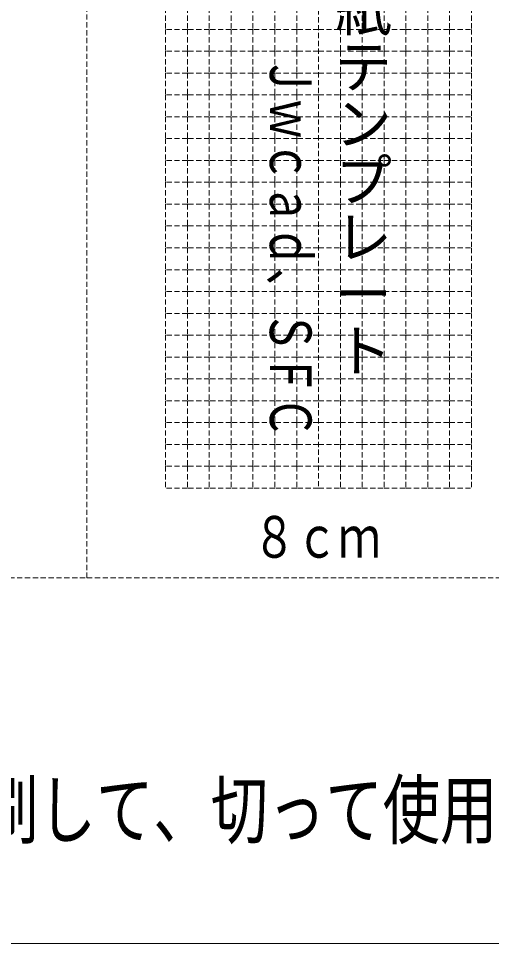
# Model space of a CAD drawing. Units: millimetres on the paper. Extents: x -148 to 311, y -210 to 210.
# Drawn here: x -23.1 to 85.2, y -210 to 1.8 of the extents above; entities that cross this region are included whole.
import ezdxf
from ezdxf.enums import TextEntityAlignment as Align

# ---------------------------------------------------------------- set-up
doc = ezdxf.new("R2010")
doc.units = ezdxf.units.MM
doc.linetypes.add('DASHED1', pattern=[1.8, 1.2, -0.6])
doc.layers.add('0-0', color=3, linetype='DASHED1', lineweight=9)
doc.styles.add('@ＭＳ ゴシック', font='')
doc.styles.add('ＭＳ ゴシック', font='')
doc.styles.get('@ＭＳ ゴシック').set_extended_font_data('@MS Gothic')
doc.styles.get('ＭＳ ゴシック').set_extended_font_data('MS Gothic')

msp = doc.modelspace()

# ---------------------------------------------------------------- linework, layer by layer
at = {"layer": '0-0'}
for p, q in [((-7.434, -126.299), (-7.434, 176.701)), ((45.566, 99.261), (45.566, -105.739)), ((35.566, 4.261), (35.566, -0.739)), ((40.566, 4.261), (40.566, -0.739)), ((50.566, 4.261), (50.566, -0.739)), ((55.566, 4.261), (55.566, -0.739)), ((35.566, -0.739), (35.566, -5.739)), ((40.566, -0.739), (40.566, -5.739)), ((50.566, -0.739), (50.566, -5.739)), ((55.566, -0.739), (55.566, -5.739)), ((35.566, -5.739), (35.566, -10.739)), ((40.566, -5.739), (40.566, -10.739)), ((50.566, -5.739), (50.566, -10.739)), ((55.566, -5.739), (55.566, -10.739)), ((35.566, -10.739), (35.566, -15.739)), ((40.566, -10.739), (40.566, -15.739)), ((50.566, -10.739), (50.566, -15.739)), ((55.566, -10.739), (55.566, -15.739)), ((35.566, -15.739), (35.566, -20.739)), ((40.566, -15.739), (40.566, -20.739)), ((50.566, -15.739), (50.566, -20.739)), ((55.566, -15.739), (55.566, -20.739)), ((35.566, -20.739), (35.566, -25.739)), ((40.566, -20.739), (40.566, -25.739)), ((50.566, -20.739), (50.566, -25.739)), ((55.566, -20.739), (55.566, -25.739)), ((35.566, -25.739), (35.566, -30.739)), ((40.566, -25.739), (40.566, -30.739)), ((50.566, -25.739), (50.566, -30.739)), ((55.566, -25.739), (55.566, -30.739)), ((35.566, -30.739), (35.566, -35.739)), ((40.566, -30.739), (40.566, -35.739)), ((50.566, -30.739), (50.566, -35.739)), ((55.566, -30.739), (55.566, -35.739)), ((35.566, -35.739), (35.566, -40.739)), ((40.566, -35.739), (40.566, -40.739)), ((50.566, -35.739), (50.566, -40.739)), ((55.566, -35.739), (55.566, -40.739)), ((35.566, -40.739), (35.566, -45.739)), ((40.566, -40.739), (40.566, -45.739)), ((50.566, -40.739), (50.566, -45.739)), ((55.566, -40.739), (55.566, -45.739)), ((35.566, -45.739), (35.566, -50.739)), ((40.566, -45.739), (40.566, -50.739)), ((50.566, -45.739), (50.566, -50.739)), ((55.566, -45.739), (55.566, -50.739)), ((35.566, -50.739), (35.566, -55.739)), ((40.566, -50.739), (40.566, -55.739)), ((50.566, -50.739), (50.566, -55.739)), ((55.566, -50.739), (55.566, -55.739)), ((35.566, -55.739), (35.566, -60.739)), ((40.566, -55.739), (40.566, -60.739)), ((50.566, -55.739), (50.566, -60.739)), ((55.566, -55.739), (55.566, -60.739)), ((35.566, -60.739), (35.566, -65.739)), ((40.566, -60.739), (40.566, -65.739)), ((50.566, -60.739), (50.566, -65.739)), ((55.566, -60.739), (55.566, -65.739)), ((35.566, -65.739), (35.566, -70.739)), ((40.566, -65.739), (40.566, -70.739)), ((50.566, -65.739), (50.566, -70.739)), ((55.566, -65.739), (55.566, -70.739)), ((35.566, -70.739), (35.566, -75.739)), ((40.566, -70.739), (40.566, -75.739)), ((50.566, -70.739), (50.566, -75.739)), ((55.566, -70.739), (55.566, -75.739)), ((35.566, -75.739), (35.566, -80.739)), ((40.566, -75.739), (40.566, -80.739)), ((50.566, -75.739), (50.566, -80.739)), ((55.566, -75.739), (55.566, -80.739)), ((35.566, -80.739), (35.566, -85.739)), ((40.566, -80.739), (40.566, -85.739)), ((50.566, -80.739), (50.566, -85.739)), ((55.566, -80.739), (55.566, -85.739)), ((35.566, -85.739), (35.566, -90.739)), ((40.566, -85.739), (40.566, -90.739)), ((50.566, -85.739), (50.566, -90.739)), ((55.566, -85.739), (55.566, -90.739)), ((35.566, -90.739), (35.566, -95.739)), ((40.566, -90.739), (40.566, -95.739)), ((50.566, -90.739), (50.566, -95.739)), ((55.566, -90.739), (55.566, -95.739)), ((35.566, -95.739), (35.566, -100.739)), ((40.566, -95.739), (40.566, -100.739)), ((50.566, -95.739), (50.566, -100.739)), ((55.566, -95.739), (55.566, -100.739)), ((35.566, -100.739), (35.566, -105.739)), ((40.566, -100.739), (40.566, -105.739)), ((50.566, -100.739), (50.566, -105.739)), ((55.566, -100.739), (55.566, -105.739)), ((15.566, -105.739), (10.566, -105.739)), ((20.566, -105.739), (15.566, -105.739)), ((25.566, -105.739), (20.566, -105.739)), ((30.566, -105.739), (25.566, -105.739)), ((35.566, -105.739), (30.566, -105.739)), ((55.566, -105.739), (60.566, -105.739)), ((60.566, -105.739), (65.566, -105.739)), ((65.566, -105.739), (70.566, -105.739)), ((70.566, -105.739), (75.566, -105.739)), ((75.566, -105.739), (80.566, -105.739)), ((-113.434, -126.299), (-7.434, -126.299)), ((-7.434, -126.299), (98.566, -126.299))]:
    msp.add_line(p, q, dxfattribs=at)
at = {"layer": '0-0', "color": 7, "linetype": 'Continuous'}
msp.add_line((-148, -210), (148, -210), dxfattribs=at)
at = {"layer": '0-0'}
for points in [[(15.566, 4.261), (10.566, 4.261), (10.566, -0.739)], [(20.566, 4.261), (15.566, 4.261), (15.566, -0.739)], [(25.566, 4.261), (20.566, 4.261), (20.566, -0.739)], [(30.566, 4.261), (25.566, 4.261), (25.566, -0.739)], [(35.566, 4.261), (30.566, 4.261), (30.566, -0.739)], [(55.566, 4.261), (60.566, 4.261), (60.566, -0.739)], [(60.566, 4.261), (65.566, 4.261), (65.566, -0.739)], [(65.566, 4.261), (70.566, 4.261), (70.566, -0.739)], [(70.566, 4.261), (75.566, 4.261), (75.566, -0.739)], [(75.566, 4.261), (80.566, 4.261), (80.566, -0.739)], [(15.566, -0.739), (10.566, -0.739), (10.566, -5.739)], [(20.566, -0.739), (15.566, -0.739), (15.566, -5.739)], [(25.566, -0.739), (20.566, -0.739), (20.566, -5.739)], [(30.566, -0.739), (25.566, -0.739), (25.566, -5.739)], [(35.566, -0.739), (30.566, -0.739), (30.566, -5.739)], [(45.566, -0.739), (40.566, -0.739), (35.566, -0.739)], [(45.566, -0.739), (50.566, -0.739), (55.566, -0.739)], [(55.566, -0.739), (60.566, -0.739), (60.566, -5.739)], [(60.566, -0.739), (65.566, -0.739), (65.566, -5.739)], [(65.566, -0.739), (70.566, -0.739), (70.566, -5.739)], [(70.566, -0.739), (75.566, -0.739), (75.566, -5.739)], [(75.566, -0.739), (80.566, -0.739), (80.566, -5.739)], [(15.566, -5.739), (10.566, -5.739), (10.566, -10.739)], [(20.566, -5.739), (15.566, -5.739), (15.566, -10.739)], [(25.566, -5.739), (20.566, -5.739), (20.566, -10.739)], [(30.566, -5.739), (25.566, -5.739), (25.566, -10.739)], [(35.566, -5.739), (30.566, -5.739), (30.566, -10.739)], [(45.566, -5.739), (40.566, -5.739), (35.566, -5.739)], [(45.566, -5.739), (50.566, -5.739), (55.566, -5.739)], [(55.566, -5.739), (60.566, -5.739), (60.566, -10.739)], [(60.566, -5.739), (65.566, -5.739), (65.566, -10.739)], [(65.566, -5.739), (70.566, -5.739), (70.566, -10.739)], [(70.566, -5.739), (75.566, -5.739), (75.566, -10.739)], [(75.566, -5.739), (80.566, -5.739), (80.566, -10.739)], [(15.566, -10.739), (10.566, -10.739), (10.566, -15.739)], [(20.566, -10.739), (15.566, -10.739), (15.566, -15.739)], [(25.566, -10.739), (20.566, -10.739), (20.566, -15.739)], [(30.566, -10.739), (25.566, -10.739), (25.566, -15.739)], [(35.566, -10.739), (30.566, -10.739), (30.566, -15.739)], [(45.566, -10.739), (40.566, -10.739), (35.566, -10.739)], [(45.566, -10.739), (50.566, -10.739), (55.566, -10.739)], [(55.566, -10.739), (60.566, -10.739), (60.566, -15.739)], [(60.566, -10.739), (65.566, -10.739), (65.566, -15.739)], [(65.566, -10.739), (70.566, -10.739), (70.566, -15.739)], [(70.566, -10.739), (75.566, -10.739), (75.566, -15.739)], [(75.566, -10.739), (80.566, -10.739), (80.566, -15.739)], [(15.566, -15.739), (10.566, -15.739), (10.566, -20.739)], [(20.566, -15.739), (15.566, -15.739), (15.566, -20.739)], [(25.566, -15.739), (20.566, -15.739), (20.566, -20.739)], [(30.566, -15.739), (25.566, -15.739), (25.566, -20.739)], [(35.566, -15.739), (30.566, -15.739), (30.566, -20.739)], [(45.566, -15.739), (40.566, -15.739), (35.566, -15.739)], [(45.566, -15.739), (50.566, -15.739), (55.566, -15.739)], [(55.566, -15.739), (60.566, -15.739), (60.566, -20.739)], [(60.566, -15.739), (65.566, -15.739), (65.566, -20.739)], [(65.566, -15.739), (70.566, -15.739), (70.566, -20.739)], [(70.566, -15.739), (75.566, -15.739), (75.566, -20.739)], [(75.566, -15.739), (80.566, -15.739), (80.566, -20.739)], [(15.566, -20.739), (10.566, -20.739), (10.566, -25.739)], [(20.566, -20.739), (15.566, -20.739), (15.566, -25.739)], [(25.566, -20.739), (20.566, -20.739), (20.566, -25.739)], [(30.566, -20.739), (25.566, -20.739), (25.566, -25.739)], [(35.566, -20.739), (30.566, -20.739), (30.566, -25.739)], [(45.566, -20.739), (40.566, -20.739), (35.566, -20.739)], [(45.566, -20.739), (50.566, -20.739), (55.566, -20.739)], [(55.566, -20.739), (60.566, -20.739), (60.566, -25.739)], [(60.566, -20.739), (65.566, -20.739), (65.566, -25.739)], [(65.566, -20.739), (70.566, -20.739), (70.566, -25.739)], [(70.566, -20.739), (75.566, -20.739), (75.566, -25.739)], [(75.566, -20.739), (80.566, -20.739), (80.566, -25.739)], [(15.566, -25.739), (10.566, -25.739), (10.566, -30.739)], [(20.566, -25.739), (15.566, -25.739), (15.566, -30.739)], [(25.566, -25.739), (20.566, -25.739), (20.566, -30.739)], [(30.566, -25.739), (25.566, -25.739), (25.566, -30.739)], [(35.566, -25.739), (30.566, -25.739), (30.566, -30.739)], [(45.566, -25.739), (40.566, -25.739), (35.566, -25.739)], [(45.566, -25.739), (50.566, -25.739), (55.566, -25.739)], [(55.566, -25.739), (60.566, -25.739), (60.566, -30.739)], [(60.566, -25.739), (65.566, -25.739), (65.566, -30.739)], [(65.566, -25.739), (70.566, -25.739), (70.566, -30.739)], [(70.566, -25.739), (75.566, -25.739), (75.566, -30.739)], [(75.566, -25.739), (80.566, -25.739), (80.566, -30.739)], [(15.566, -30.739), (10.566, -30.739), (10.566, -35.739)], [(20.566, -30.739), (15.566, -30.739), (15.566, -35.739)], [(25.566, -30.739), (20.566, -30.739), (20.566, -35.739)], [(30.566, -30.739), (25.566, -30.739), (25.566, -35.739)], [(35.566, -30.739), (30.566, -30.739), (30.566, -35.739)], [(45.566, -30.739), (40.566, -30.739), (35.566, -30.739)], [(45.566, -30.739), (50.566, -30.739), (55.566, -30.739)], [(55.566, -30.739), (60.566, -30.739), (60.566, -35.739)], [(60.566, -30.739), (65.566, -30.739), (65.566, -35.739)], [(65.566, -30.739), (70.566, -30.739), (70.566, -35.739)], [(70.566, -30.739), (75.566, -30.739), (75.566, -35.739)], [(75.566, -30.739), (80.566, -30.739), (80.566, -35.739)], [(15.566, -35.739), (10.566, -35.739), (10.566, -40.739)], [(20.566, -35.739), (15.566, -35.739), (15.566, -40.739)], [(25.566, -35.739), (20.566, -35.739), (20.566, -40.739)], [(30.566, -35.739), (25.566, -35.739), (25.566, -40.739)], [(35.566, -35.739), (30.566, -35.739), (30.566, -40.739)], [(45.566, -35.739), (40.566, -35.739), (35.566, -35.739)], [(45.566, -35.739), (50.566, -35.739), (55.566, -35.739)], [(55.566, -35.739), (60.566, -35.739), (60.566, -40.739)], [(60.566, -35.739), (65.566, -35.739), (65.566, -40.739)], [(65.566, -35.739), (70.566, -35.739), (70.566, -40.739)], [(70.566, -35.739), (75.566, -35.739), (75.566, -40.739)], [(75.566, -35.739), (80.566, -35.739), (80.566, -40.739)], [(15.566, -40.739), (10.566, -40.739), (10.566, -45.739)], [(20.566, -40.739), (15.566, -40.739), (15.566, -45.739)], [(25.566, -40.739), (20.566, -40.739), (20.566, -45.739)], [(30.566, -40.739), (25.566, -40.739), (25.566, -45.739)], [(35.566, -40.739), (30.566, -40.739), (30.566, -45.739)], [(45.566, -40.739), (40.566, -40.739), (35.566, -40.739)], [(45.566, -40.739), (50.566, -40.739), (55.566, -40.739)], [(55.566, -40.739), (60.566, -40.739), (60.566, -45.739)], [(60.566, -40.739), (65.566, -40.739), (65.566, -45.739)], [(65.566, -40.739), (70.566, -40.739), (70.566, -45.739)], [(70.566, -40.739), (75.566, -40.739), (75.566, -45.739)], [(75.566, -40.739), (80.566, -40.739), (80.566, -45.739)], [(15.566, -45.739), (10.566, -45.739), (10.566, -50.739)], [(20.566, -45.739), (15.566, -45.739), (15.566, -50.739)], [(25.566, -45.739), (20.566, -45.739), (20.566, -50.739)], [(30.566, -45.739), (25.566, -45.739), (25.566, -50.739)], [(35.566, -45.739), (30.566, -45.739), (30.566, -50.739)], [(45.566, -45.739), (40.566, -45.739), (35.566, -45.739)], [(45.566, -45.739), (50.566, -45.739), (55.566, -45.739)], [(55.566, -45.739), (60.566, -45.739), (60.566, -50.739)], [(60.566, -45.739), (65.566, -45.739), (65.566, -50.739)], [(65.566, -45.739), (70.566, -45.739), (70.566, -50.739)], [(70.566, -45.739), (75.566, -45.739), (75.566, -50.739)], [(75.566, -45.739), (80.566, -45.739), (80.566, -50.739)], [(15.566, -50.739), (10.566, -50.739), (10.566, -55.739)], [(20.566, -50.739), (15.566, -50.739), (15.566, -55.739)], [(25.566, -50.739), (20.566, -50.739), (20.566, -55.739)], [(30.566, -50.739), (25.566, -50.739), (25.566, -55.739)], [(35.566, -50.739), (30.566, -50.739), (30.566, -55.739)], [(45.566, -50.739), (40.566, -50.739), (35.566, -50.739)], [(45.566, -50.739), (50.566, -50.739), (55.566, -50.739)], [(55.566, -50.739), (60.566, -50.739), (60.566, -55.739)], [(60.566, -50.739), (65.566, -50.739), (65.566, -55.739)], [(65.566, -50.739), (70.566, -50.739), (70.566, -55.739)], [(70.566, -50.739), (75.566, -50.739), (75.566, -55.739)], [(75.566, -50.739), (80.566, -50.739), (80.566, -55.739)], [(15.566, -55.739), (10.566, -55.739), (10.566, -60.739)], [(20.566, -55.739), (15.566, -55.739), (15.566, -60.739)], [(25.566, -55.739), (20.566, -55.739), (20.566, -60.739)], [(30.566, -55.739), (25.566, -55.739), (25.566, -60.739)], [(35.566, -55.739), (30.566, -55.739), (30.566, -60.739)], [(45.566, -55.739), (40.566, -55.739), (35.566, -55.739)], [(45.566, -55.739), (50.566, -55.739), (55.566, -55.739)], [(55.566, -55.739), (60.566, -55.739), (60.566, -60.739)], [(60.566, -55.739), (65.566, -55.739), (65.566, -60.739)], [(65.566, -55.739), (70.566, -55.739), (70.566, -60.739)], [(70.566, -55.739), (75.566, -55.739), (75.566, -60.739)], [(75.566, -55.739), (80.566, -55.739), (80.566, -60.739)], [(15.566, -60.739), (10.566, -60.739), (10.566, -65.739)], [(20.566, -60.739), (15.566, -60.739), (15.566, -65.739)], [(25.566, -60.739), (20.566, -60.739), (20.566, -65.739)], [(30.566, -60.739), (25.566, -60.739), (25.566, -65.739)], [(35.566, -60.739), (30.566, -60.739), (30.566, -65.739)], [(45.566, -60.739), (40.566, -60.739), (35.566, -60.739)], [(45.566, -60.739), (50.566, -60.739), (55.566, -60.739)], [(55.566, -60.739), (60.566, -60.739), (60.566, -65.739)], [(60.566, -60.739), (65.566, -60.739), (65.566, -65.739)], [(65.566, -60.739), (70.566, -60.739), (70.566, -65.739)], [(70.566, -60.739), (75.566, -60.739), (75.566, -65.739)], [(75.566, -60.739), (80.566, -60.739), (80.566, -65.739)], [(15.566, -65.739), (10.566, -65.739), (10.566, -70.739)], [(20.566, -65.739), (15.566, -65.739), (15.566, -70.739)], [(25.566, -65.739), (20.566, -65.739), (20.566, -70.739)], [(30.566, -65.739), (25.566, -65.739), (25.566, -70.739)], [(35.566, -65.739), (30.566, -65.739), (30.566, -70.739)], [(45.566, -65.739), (40.566, -65.739), (35.566, -65.739)], [(45.566, -65.739), (50.566, -65.739), (55.566, -65.739)], [(55.566, -65.739), (60.566, -65.739), (60.566, -70.739)], [(60.566, -65.739), (65.566, -65.739), (65.566, -70.739)], [(65.566, -65.739), (70.566, -65.739), (70.566, -70.739)], [(70.566, -65.739), (75.566, -65.739), (75.566, -70.739)], [(75.566, -65.739), (80.566, -65.739), (80.566, -70.739)], [(15.566, -70.739), (10.566, -70.739), (10.566, -75.739)], [(20.566, -70.739), (15.566, -70.739), (15.566, -75.739)], [(25.566, -70.739), (20.566, -70.739), (20.566, -75.739)], [(30.566, -70.739), (25.566, -70.739), (25.566, -75.739)], [(35.566, -70.739), (30.566, -70.739), (30.566, -75.739)], [(45.566, -70.739), (40.566, -70.739), (35.566, -70.739)], [(45.566, -70.739), (50.566, -70.739), (55.566, -70.739)], [(55.566, -70.739), (60.566, -70.739), (60.566, -75.739)], [(60.566, -70.739), (65.566, -70.739), (65.566, -75.739)], [(65.566, -70.739), (70.566, -70.739), (70.566, -75.739)], [(70.566, -70.739), (75.566, -70.739), (75.566, -75.739)], [(75.566, -70.739), (80.566, -70.739), (80.566, -75.739)], [(15.566, -75.739), (10.566, -75.739), (10.566, -80.739)], [(20.566, -75.739), (15.566, -75.739), (15.566, -80.739)], [(25.566, -75.739), (20.566, -75.739), (20.566, -80.739)], [(30.566, -75.739), (25.566, -75.739), (25.566, -80.739)], [(35.566, -75.739), (30.566, -75.739), (30.566, -80.739)], [(45.566, -75.739), (40.566, -75.739), (35.566, -75.739)], [(45.566, -75.739), (50.566, -75.739), (55.566, -75.739)], [(55.566, -75.739), (60.566, -75.739), (60.566, -80.739)], [(60.566, -75.739), (65.566, -75.739), (65.566, -80.739)], [(65.566, -75.739), (70.566, -75.739), (70.566, -80.739)], [(70.566, -75.739), (75.566, -75.739), (75.566, -80.739)], [(75.566, -75.739), (80.566, -75.739), (80.566, -80.739)], [(15.566, -80.739), (10.566, -80.739), (10.566, -85.739)], [(20.566, -80.739), (15.566, -80.739), (15.566, -85.739)], [(25.566, -80.739), (20.566, -80.739), (20.566, -85.739)], [(30.566, -80.739), (25.566, -80.739), (25.566, -85.739)], [(35.566, -80.739), (30.566, -80.739), (30.566, -85.739)], [(45.566, -80.739), (40.566, -80.739), (35.566, -80.739)], [(45.566, -80.739), (50.566, -80.739), (55.566, -80.739)], [(55.566, -80.739), (60.566, -80.739), (60.566, -85.739)], [(60.566, -80.739), (65.566, -80.739), (65.566, -85.739)], [(65.566, -80.739), (70.566, -80.739), (70.566, -85.739)], [(70.566, -80.739), (75.566, -80.739), (75.566, -85.739)], [(75.566, -80.739), (80.566, -80.739), (80.566, -85.739)], [(15.566, -85.739), (10.566, -85.739), (10.566, -90.739)], [(20.566, -85.739), (15.566, -85.739), (15.566, -90.739)], [(25.566, -85.739), (20.566, -85.739), (20.566, -90.739)], [(30.566, -85.739), (25.566, -85.739), (25.566, -90.739)], [(35.566, -85.739), (30.566, -85.739), (30.566, -90.739)], [(45.566, -85.739), (40.566, -85.739), (35.566, -85.739)], [(45.566, -85.739), (50.566, -85.739), (55.566, -85.739)], [(55.566, -85.739), (60.566, -85.739), (60.566, -90.739)], [(60.566, -85.739), (65.566, -85.739), (65.566, -90.739)], [(65.566, -85.739), (70.566, -85.739), (70.566, -90.739)], [(70.566, -85.739), (75.566, -85.739), (75.566, -90.739)], [(75.566, -85.739), (80.566, -85.739), (80.566, -90.739)], [(15.566, -90.739), (10.566, -90.739), (10.566, -95.739)], [(20.566, -90.739), (15.566, -90.739), (15.566, -95.739)], [(25.566, -90.739), (20.566, -90.739), (20.566, -95.739)], [(30.566, -90.739), (25.566, -90.739), (25.566, -95.739)], [(35.566, -90.739), (30.566, -90.739), (30.566, -95.739)], [(45.566, -90.739), (40.566, -90.739), (35.566, -90.739)], [(45.566, -90.739), (50.566, -90.739), (55.566, -90.739)], [(55.566, -90.739), (60.566, -90.739), (60.566, -95.739)], [(60.566, -90.739), (65.566, -90.739), (65.566, -95.739)], [(65.566, -90.739), (70.566, -90.739), (70.566, -95.739)], [(70.566, -90.739), (75.566, -90.739), (75.566, -95.739)], [(75.566, -90.739), (80.566, -90.739), (80.566, -95.739)], [(15.566, -95.739), (10.566, -95.739), (10.566, -100.739)], [(20.566, -95.739), (15.566, -95.739), (15.566, -100.739)], [(25.566, -95.739), (20.566, -95.739), (20.566, -100.739)], [(30.566, -95.739), (25.566, -95.739), (25.566, -100.739)], [(35.566, -95.739), (30.566, -95.739), (30.566, -100.739)], [(45.566, -95.739), (40.566, -95.739), (35.566, -95.739)], [(45.566, -95.739), (50.566, -95.739), (55.566, -95.739)], [(55.566, -95.739), (60.566, -95.739), (60.566, -100.739)], [(60.566, -95.739), (65.566, -95.739), (65.566, -100.739)], [(65.566, -95.739), (70.566, -95.739), (70.566, -100.739)], [(70.566, -95.739), (75.566, -95.739), (75.566, -100.739)], [(75.566, -95.739), (80.566, -95.739), (80.566, -100.739)], [(15.566, -100.739), (10.566, -100.739), (10.566, -105.739)], [(20.566, -100.739), (15.566, -100.739), (15.566, -105.739)], [(25.566, -100.739), (20.566, -100.739), (20.566, -105.739)], [(30.566, -100.739), (25.566, -100.739), (25.566, -105.739)], [(35.566, -100.739), (30.566, -100.739), (30.566, -105.739)], [(45.566, -100.739), (40.566, -100.739), (35.566, -100.739)], [(45.566, -100.739), (50.566, -100.739), (55.566, -100.739)], [(55.566, -100.739), (60.566, -100.739), (60.566, -105.739)], [(60.566, -100.739), (65.566, -100.739), (65.566, -105.739)], [(65.566, -100.739), (70.566, -100.739), (70.566, -105.739)], [(70.566, -100.739), (75.566, -100.739), (75.566, -105.739)], [(75.566, -100.739), (80.566, -100.739), (80.566, -105.739)], [(45.566, -105.739), (40.566, -105.739), (35.566, -105.739)], [(45.566, -105.739), (50.566, -105.739), (55.566, -105.739)]]:
    msp.add_lwpolyline(points, dxfattribs=at)

# ---------------------------------------------------------------- texts
at = {"layer": '0-0', "color": 7, "style": '@ＭＳ ゴシック'}
msp.add_text('（無料）背表紙テンプレート', height=9.531, rotation=270, dxfattribs=at).set_placement((48.066, 88.379), align=Align.BOTTOM_LEFT)
at = {"layer": '0-0', "color": 7, "style": 'ＭＳ ゴシック', "width": 0.75}
msp.add_text('Ｊｗｃａｄ、ＳＦＣ', height=9.531, rotation=270, dxfattribs=at).set_placement((31.566, -6.621), align=Align.BOTTOM_LEFT)
for s, height, p in [('８ｃｍ', 9.531, (30.566, -124.54)), ('「Ａ３縦」で印刷して、切って使用ください', 12.83, (-123.5, -189.645))]:
    msp.add_text(s, height=height, dxfattribs=at).set_placement(p, align=Align.BOTTOM_LEFT)

doc.saveas('drawing.dxf')
